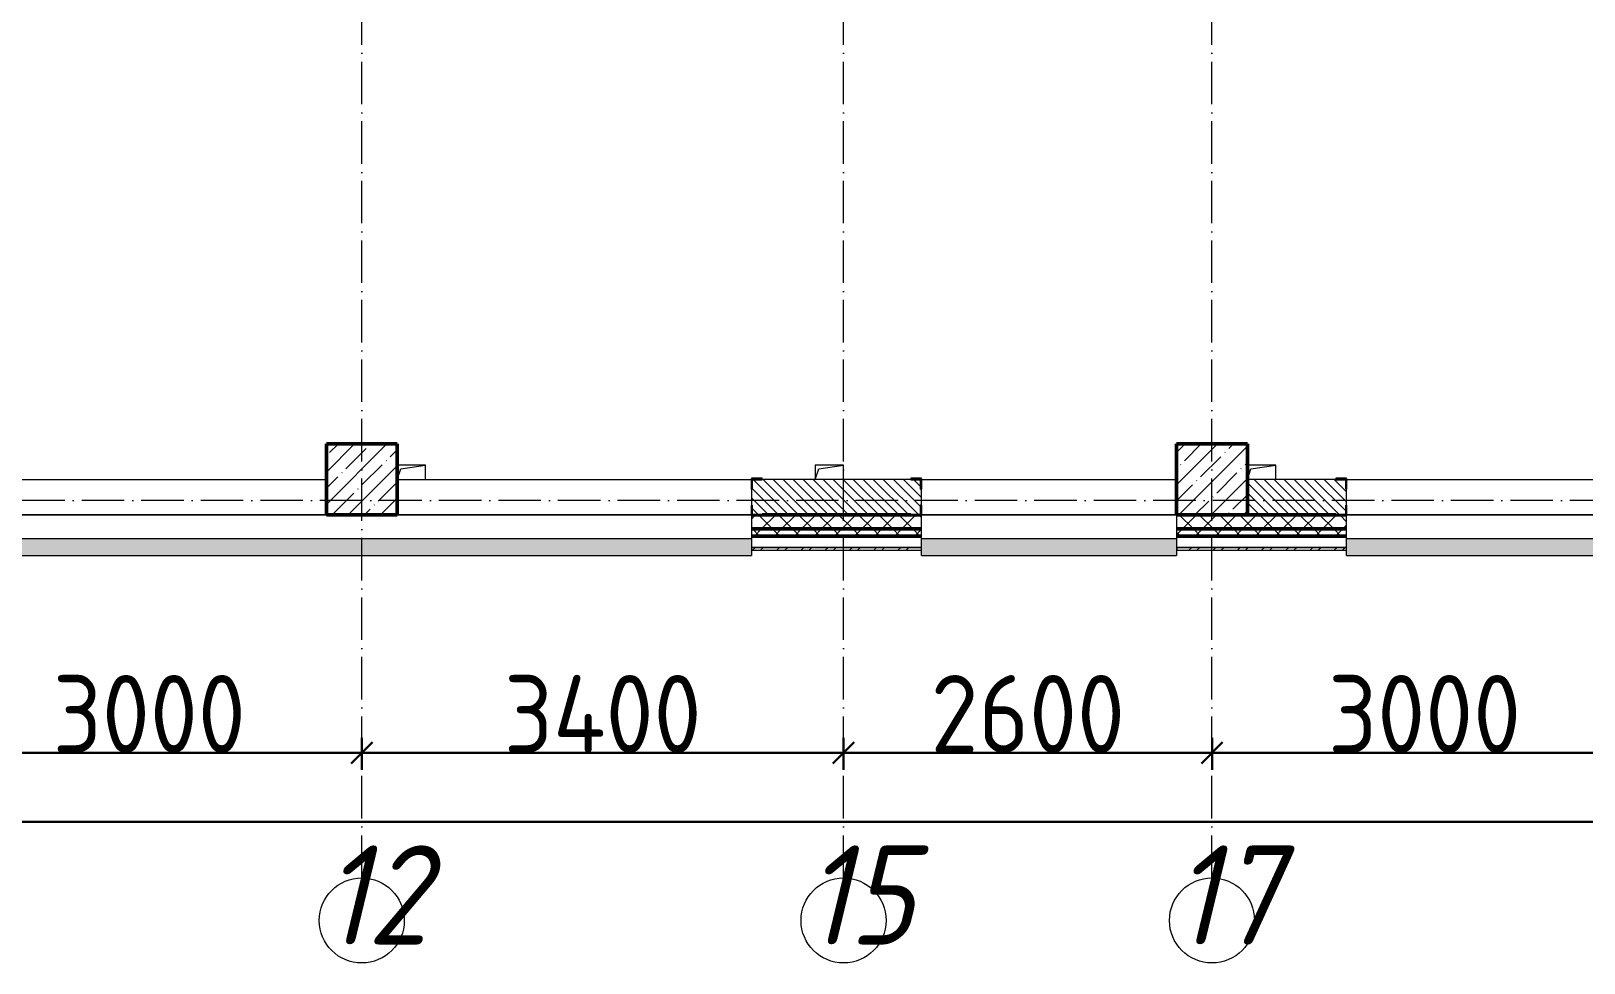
# Model space of a CAD drawing. Header units: millimetres. Extents: x -12989 to 629078, y -109036 to 555275.
# Drawn here: x 301487 to 312446, y -91946 to -85368 of the extents above; entities that cross this region are included whole.
import ezdxf

# ---------------------------------------------------------------- set-up
doc = ezdxf.new("R2010")
doc.units = ezdxf.units.MM
doc.linetypes.add('50_200_ШТРИХ_1Т_ш5_п1_п1_', pattern=[700, 500, -100, 0, -100])
for name, color, linetype, lineweight in [('4 -стяжа', 7, 'Continuous', 30), ('A-____-____-DIMS', 7, 'Continuous', 9), ('A-GENM-____-MCUT', 7, 'Continuous', 25), ('A-GENM-____-OTLN', 7, 'Continuous', 9), ('A-GENM-____-OTLN-1', 7, 'Continuous', 25), ('A-GLAZ-____-OTLN', 7, 'Continuous', 9), ('A-WALL-____-MCUT-2', 7, 'Continuous', 50), ('A-WALL-____-MCUT-3', 7, 'Continuous', 9), ('A-WALL-____-OTLN', 7, 'Continuous', 9), ('A-WALL-____-PATT-1', 7, 'Continuous', 9), ('A-WALL-FNSH-MCUT-1', 7, 'Continuous', 9), ('S-COLS-____-MCUT', 7, 'Continuous', 50), ('S-COLS-____-OTLN', 7, 'Continuous', 9), ('S-GRID-____-IDEN', 7, 'Continuous', 9), ('S-GRID-____-OTLN-1', 7, '50_200_ШТРИХ_1Т_ш5_п1_п1_', 9)]:
    doc.layers.add(name, color=color, linetype=linetype, lineweight=lineweight)
doc.layers.add('A-GLAZ-____-OTLN-1', color=7, linetype='Continuous', lineweight=9, true_color=0xc0c0c0)
doc.layers.get('4 -стяжа').off()
doc.styles.add('ISOCPEUR_I', font='isocpeui.ttf', dxfattribs={"width": 0.9, "height": 2.5})
doc.styles.add('ISOCPEUR_I_9', font='isocpeui.ttf', dxfattribs={"width": 0.9, "height": 250})
doc.styles.add('СПДС', font='isocpeur.ttf', dxfattribs={"width": 0.9})
doc.dimstyles.new('ISO-2_5_0_9К_БОЛЬШОЙ_ОСИ', dxfattribs={"dimscale": 304.8, "dimtxt": 248.995294, "dimasz": 0.492126, "dimexe": 0.393701, "dimexo": 0, "dimgap": 0, "dimtad": 1, "dimdec": 0, "dimzin": 0, "dimdsep": 46, "dimtxsty": 'ISOCPEUR_I_9', "dimblk1": 'OBLIQUE', "dimblk2": 'OBLIQUE', "dimsah": 1, "dimcen": 0.09, "dimdle": 0.393701, "dimazin": 0, "dimtfac": 1, "dimtdec": 4, "dimtix": 1, "dimtmove": 0, "dimatfit": 3, "dimfxl": 1, "dimtvp": 1, "dimtolj": 1, "dimtzin": 0, "dimarcsym": 2})
pattern_1 = [(45, (283770.71, -86863.46), (-70.71068, 70.71068), []), (135, (283770.71, -86863.46), (-70.71068, -70.71068), [])]
pattern_2 = [(135, (283770.707, -86863.456), (-35.35534, -35.35534), [])]

# ---------------------------------------------------------------- blocks, each defined once
blk = doc.blocks.new('BSC_Колонна _Прямоугольная - 500х500-V76-АР1_План отверстий 3 этажа в осях 1-64_А-ГГ')
at = {"layer": 'S-COLS-____-OTLN'}
h = blk.add_hatch(dxfattribs=at)
h.set_pattern_fill('FP_113', color=256, style=0, pattern_type=2)
h.set_pattern_definition([(45, (-20050, 1668.96), (-114.0493, 114.0493), []), (45, (-19935.95, 1668.96), (-114.0493, 114.0493), [201.613, -40.323, 3.353, -36.97])])
h.paths.add_polyline_path([(-250, -250), (250, -250), (250, 250), (-250, 250)], flags=0)
at = {"layer": 'S-COLS-____-MCUT'}
for p, q in [((250, 250), (-250, 250)), ((-250, 250), (-250, -250)), ((250, -250), (250, 250)), ((-250, -250), (250, -250))]:
    blk.add_line(p, q, dxfattribs=at)
blk = doc.blocks.new('BSC_Колонна _Прямоугольная - 500х500-V104-АР1_План отверстий 3 этажа в осях 1-64_А-ГГ')
at = {"layer": 'S-COLS-____-OTLN'}
h = blk.add_hatch(dxfattribs=at)
h.set_pattern_fill('FP_127', color=256, style=0, pattern_type=2)
h.set_pattern_definition([(45, (-26050, 1668.96), (-114.0493, 114.0493), []), (45, (-25935.95, 1668.96), (-114.0493, 114.0493), [201.613, -40.323, 3.353, -36.97])])
h.paths.add_polyline_path([(-250, -250), (250, -250), (250, 250), (-250, 250)], flags=0)
at = {"layer": 'S-COLS-____-MCUT'}
for p, q in [((250, 250), (-250, 250)), ((-250, 250), (-250, -250)), ((250, -250), (250, 250)), ((-250, -250), (250, -250))]:
    blk.add_line(p, q, dxfattribs=at)
blk = doc.blocks.new('Фахверк_СКБ_Уголок - 250_2700-27497298-АР1_План отверстий 3 этажа в осях 1-64_А-ГГ')
at = {"layer": 'A-GENM-____-MCUT'}
for p, q in [((200, 181), (125, 181)), ((125, 181), (125, 106)), ((131, 106), (131, 175)), ((131, 175), (200, 175)), ((200, 175), (200, 181)), ((125, 106), (131, 106)), ((131, -6), (125, -6)), ((125, -6), (125, -81)), ((125, -81), (200, -81)), ((131, -75), (131, -6)), ((200, -75), (131, -75)), ((200, -81), (200, -75))]:
    blk.add_line(p, q, dxfattribs=at)
blk = doc.blocks.new('AR_Отверстие прямоугольное _в плите_ - AR_Отверстие прямоугольное _в плите_-30510712-АР1_План отверстий 3 этажа в осях 1-64_А-ГГ')
at = {"layer": 'A-GENM-____-OTLN'}
for p, q in [((100, 50), (-100, 50)), ((-100, -50), (-75, 25)), ((-75, 25), (100, 50)), ((100, -50), (100, 50))]:
    blk.add_line(p, q, dxfattribs=at)
blk = doc.blocks.new('AR_Отверстие прямоугольное _в плите_ - AR_Отверстие прямоугольное _в плите_-V184-АР1_План отверстий 3 этажа в осях 1-64_А-ГГ')
at = {"layer": 'A-GENM-____-OTLN'}
for p, q in [((100, 50), (-100, 50)), ((-100, 50), (-100, -50)), ((-100, -50), (-75, 25)), ((-75, 25), (100, 50)), ((100, -50), (100, 50))]:
    blk.add_line(p, q, dxfattribs=at)
blk = doc.blocks.new('Отлив_СКБ - Отлив витража_120_НВФ-31885342-АР1_План отверстий 3 этажа в осях 1-64_А-ГГ')
at = {"layer": 'A-GLAZ-____-OTLN-1'}
for points in [[(7800, -2), (7800, 0), (0, 0), (0, -2), (6196, -2)], [(7800, -120), (7800, -2), (0, -2), (0, -120), (6196, -120)]]:
    blk.add_hatch(color=256, dxfattribs=at).paths.add_polyline_path(points, flags=0)
at = {"layer": 'A-GLAZ-____-OTLN'}
for p, q in [((0, 0), (7800, 0)), ((7800, -2), (0, -2)), ((0, -120), (0, -83)), ((7800, -83), (7800, -120)), ((0, -120), (7800, -120))]:
    blk.add_line(p, q, dxfattribs=at)
blk = doc.blocks.new('Отлив_СКБ - Отлив витража_120_НВФ-V214-АР1_План отверстий 3 этажа в осях 1-64_А-ГГ')
at = {"layer": 'A-GLAZ-____-OTLN-1'}
for points in [[(0, -2), (1800, -2), (1800, 0), (0, 0)], [(731, -120), (1800, -120), (1800, -2), (0, -2), (0, -120)]]:
    blk.add_hatch(color=256, dxfattribs=at).paths.add_polyline_path(points, flags=0)
at = {"layer": 'A-GLAZ-____-OTLN'}
for p, q in [((0, 0), (1800, 0)), ((1800, -2), (0, -2)), ((0, -120), (0, -83)), ((1800, -63), (1800, -120)), ((0, -120), (1800, -120))]:
    blk.add_line(p, q, dxfattribs=at)
blk = doc.blocks.new('Отлив_СКБ - Отлив витража_120_НВФ-31885687-АР1_План отверстий 3 этажа в осях 1-64_А-ГГ')
at = {"layer": 'A-GLAZ-____-OTLN-1'}
for points in [[(0, 0), (0, -2), (1800, -2), (1800, 0), (534, 0)], [(0, -2), (0, -120), (1800, -120), (1800, -2), (534, -2)]]:
    blk.add_hatch(color=256, dxfattribs=at).paths.add_polyline_path(points, flags=0)
at = {"layer": 'A-GLAZ-____-OTLN'}
for p, q in [((0, 0), (1800, 0)), ((1800, -2), (0, -2)), ((0, -120), (0, -83)), ((1800, -83), (1800, -120)), ((0, -120), (1800, -120))]:
    blk.add_line(p, q, dxfattribs=at)
blk = doc.blocks.new('Ось сетки - Круг_Ø6_00__ISO-2_5_0_9K_-25732049-АР1_План отверстий 3 этажа в осях 1-64_А-ГГ')
at = {"layer": 'S-GRID-____-IDEN'}
blk.add_circle((0, 0), 3, dxfattribs=at)
blk = doc.blocks.new('_Oblique')
at = {"color": 0, "linetype": 'ByBlock', "lineweight": -2}
blk.add_line((-0.5, -0.5), (0.5, 0.5), dxfattribs=at)
blk = doc.blocks.new('*D2911')
at = {"layer": 'A-____-____-DIMS', "color": 0, "lineweight": -2, "transparency": 16777216}
for p, q in [((300821, -90356), (300821, -90582)), ((303821, -90356), (303821, -90582)), ((300701, -90462), (303941, -90462))]:
    blk.add_line(p, q, dxfattribs=at)
at = {"layer": 'Defpoints', "color": 0, "transparency": 16777216}
for p in [(300821, -90356), (303821, -90356), (303821, -90462)]:
    blk.add_point(p, dxfattribs=at)
at = {"layer": 'A-____-____-DIMS', "color": 0, "lineweight": -2, "transparency": 16777216, "xscale": 150, "yscale": 150, "zscale": 150, "rotation": 180}
blk.add_blockref('_Oblique', (300821, -90462), dxfattribs=at)
at = {"layer": 'A-____-____-DIMS', "color": 0, "lineweight": -2, "transparency": 16777216, "xscale": 150, "yscale": 150, "zscale": 150}
blk.add_blockref('_Oblique', (303821, -90462), dxfattribs=at)
at = {"layer": 'A-____-____-DIMS', "color": 0, "transparency": 16777216, "insert": (302321, -90188), "char_height": 548.6, "attachment_point": 5, "style": 'СПДС'}
blk.add_mtext('\\A1;3000', dxfattribs=at)
blk = doc.blocks.new('*D2912')
at = {"layer": 'A-____-____-DIMS', "color": 0, "lineweight": -2, "transparency": 16777216}
for p, q in [((303821, -90356), (303821, -90582)), ((307221, -90356), (307221, -90582)), ((303701, -90462), (307341, -90462))]:
    blk.add_line(p, q, dxfattribs=at)
at = {"layer": 'Defpoints', "color": 0, "transparency": 16777216}
for p in [(303821, -90356), (307221, -90356), (307221, -90462)]:
    blk.add_point(p, dxfattribs=at)
at = {"layer": 'A-____-____-DIMS', "color": 0, "lineweight": -2, "transparency": 16777216, "xscale": 150, "yscale": 150, "zscale": 150, "rotation": 180}
blk.add_blockref('_Oblique', (303821, -90462), dxfattribs=at)
at = {"layer": 'A-____-____-DIMS', "color": 0, "lineweight": -2, "transparency": 16777216, "xscale": 150, "yscale": 150, "zscale": 150}
blk.add_blockref('_Oblique', (307221, -90462), dxfattribs=at)
at = {"layer": 'A-____-____-DIMS', "color": 0, "transparency": 16777216, "insert": (305521, -90188), "char_height": 548.6, "attachment_point": 5, "style": 'СПДС'}
blk.add_mtext('\\A1;3400', dxfattribs=at)
blk = doc.blocks.new('*D2913')
at = {"layer": 'A-____-____-DIMS', "color": 0, "lineweight": -2, "transparency": 16777216}
for p, q in [((307221, -90356), (307221, -90582)), ((309821, -90356), (309821, -90582)), ((307101, -90462), (309941, -90462))]:
    blk.add_line(p, q, dxfattribs=at)
at = {"layer": 'Defpoints', "color": 0, "transparency": 16777216}
for p in [(307221, -90356), (309821, -90356), (309821, -90462)]:
    blk.add_point(p, dxfattribs=at)
at = {"layer": 'A-____-____-DIMS', "color": 0, "lineweight": -2, "transparency": 16777216, "xscale": 150, "yscale": 150, "zscale": 150, "rotation": 180}
blk.add_blockref('_Oblique', (307221, -90462), dxfattribs=at)
at = {"layer": 'A-____-____-DIMS', "color": 0, "lineweight": -2, "transparency": 16777216, "xscale": 150, "yscale": 150, "zscale": 150}
blk.add_blockref('_Oblique', (309821, -90462), dxfattribs=at)
at = {"layer": 'A-____-____-DIMS', "color": 0, "transparency": 16777216, "insert": (308521, -90188), "char_height": 548.6, "attachment_point": 5, "style": 'СПДС'}
blk.add_mtext('\\A1;2600', dxfattribs=at)
blk = doc.blocks.new('*D2914')
at = {"layer": 'A-____-____-DIMS', "color": 0, "lineweight": -2, "transparency": 16777216}
for p, q in [((309821, -90356), (309821, -90582)), ((312821, -90356), (312821, -90582)), ((309701, -90462), (312941, -90462))]:
    blk.add_line(p, q, dxfattribs=at)
at = {"layer": 'Defpoints', "color": 0, "transparency": 16777216}
for p in [(309821, -90356), (312821, -90356), (312821, -90462)]:
    blk.add_point(p, dxfattribs=at)
at = {"layer": 'A-____-____-DIMS', "color": 0, "lineweight": -2, "transparency": 16777216, "xscale": 150, "yscale": 150, "zscale": 150, "rotation": 180}
blk.add_blockref('_Oblique', (309821, -90462), dxfattribs=at)
at = {"layer": 'A-____-____-DIMS', "color": 0, "lineweight": -2, "transparency": 16777216, "xscale": 150, "yscale": 150, "zscale": 150}
blk.add_blockref('_Oblique', (312821, -90462), dxfattribs=at)
at = {"layer": 'A-____-____-DIMS', "color": 0, "transparency": 16777216, "insert": (311321, -90188), "char_height": 548.6, "attachment_point": 5, "style": 'СПДС'}
blk.add_mtext('\\A1;3000', dxfattribs=at)
blk = doc.blocks.new('*D2935')
at = {"layer": 'A-____-____-DIMS', "color": 0, "lineweight": -2, "transparency": 16777216}
for p, q in [((281421, -90844), (281421, -91070)), ((384921, -90844), (384921, -91070)), ((281301, -90950), (385041, -90950))]:
    blk.add_line(p, q, dxfattribs=at)
at = {"layer": 'Defpoints', "color": 0, "transparency": 16777216}
for p in [(281421, -90844), (384921, -90844), (384921, -90950)]:
    blk.add_point(p, dxfattribs=at)
at = {"layer": 'A-____-____-DIMS', "color": 0, "lineweight": -2, "transparency": 16777216, "xscale": 150, "yscale": 150, "zscale": 150, "rotation": 180}
blk.add_blockref('_Oblique', (281421, -90950), dxfattribs=at)
at = {"layer": 'A-____-____-DIMS', "color": 0, "lineweight": -2, "transparency": 16777216, "xscale": 150, "yscale": 150, "zscale": 150}
blk.add_blockref('_Oblique', (384921, -90950), dxfattribs=at)
at = {"layer": 'A-____-____-DIMS', "color": 0, "transparency": 16777216, "insert": (333171, -90676), "char_height": 548.6, "attachment_point": 5, "style": 'СПДС'}
blk.add_mtext('\\A1;103500', dxfattribs=at)
blk = doc.blocks.new('3эт')
at = {"layer": 'S-GRID-____-OTLN-1', "color": 251, "ltscale": 0.6, "true_color": 0x636466}
for p, q in [((303820.7, -91346.1), (303820.7, -36982.5)), ((307220.7, -91346.1), (307220.7, -36982.5)), ((309820.7, -91346.1), (309820.7, -76712.9)), ((387845.1, -88682.4), (279101.9, -88682.4))]:
    blk.add_line(p, q, dxfattribs=at)
at = {"layer": 'S-GRID-____-IDEN', "char_height": 700, "width": 346.329, "attachment_point": 1, "style": 'ISOCPEUR_I'}
for s, insert in [('12', (303542.4, -91116.3)), ('15', (306942.4, -91116.3)), ('17', (309542.4, -91116.3))]:
    blk.add_mtext(s, dxfattribs=dict(at, insert=insert))
at = {"layer": 'A-____-____-DIMS'}
for base, p1, p2, override, picture, middle in [((303820.7, -90462), (300820.7, -90355.9), (303820.7, -90355.9), {"dimtxt": 1.8, "dimpost": '<>', "dimtxsty": 'СПДС', "dimfxl": 3000}, '*D2911', (302320.7, -90187.7)), ((307220.7, -90462), (303820.7, -90355.9), (307220.7, -90355.9), {"dimtxt": 1.8, "dimpost": '<>', "dimtxsty": 'СПДС', "dimfxl": 3400}, '*D2912', (305520.7, -90187.7)), ((309820.7, -90462), (307220.7, -90355.9), (309820.7, -90355.9), {"dimtxt": 1.8, "dimpost": '<>', "dimtxsty": 'СПДС', "dimfxl": 2600}, '*D2913', (308520.7, -90187.7)), ((312820.7, -90462), (309820.7, -90355.9), (312820.7, -90355.9), {"dimtxt": 1.8, "dimpost": '<>', "dimtxsty": 'СПДС', "dimfxl": 3000}, '*D2914', (311320.7, -90187.7)), ((384920.7, -90950.2), (281420.7, -90844.1), (384920.7, -90844.1), {"dimtxt": 1.8, "dimpost": '<>', "dimtxsty": 'СПДС', "dimfxl": 103500}, '*D2935', (333170.7, -90675.9))]:
    dim = blk.add_linear_dim(base=base, p1=p1, p2=p2, dimstyle='ISO-2_5_0_9К_БОЛЬШОЙ_ОСИ', override=override, dxfattribs=at)
    dim.commit()
    dim.dimension.update_dxf_attribs({"geometry": picture, "text_midpoint": middle})

msp = doc.modelspace()

# ---------------------------------------------------------------- hatches: boundary and pattern name
at = {"layer": 'A-WALL-____-PATT-1'}
h = msp.add_hatch(dxfattribs=at)
h.set_pattern_fill('FP_6', color=256, style=0, pattern_type=2)
h.set_pattern_definition(pattern_2)
h.paths.add_polyline_path([(307695.7074, -88782.4142), (307764.7074, -88782.4142), (307764.7074, -88713.4142), (307770.7074, -88713.4142), (307770.7074, -88601.4142), (307764.7074, -88601.4142), (307764.7074, -88532.4142), (306576.7074, -88532.4142), (306576.7074, -88601.4142), (306570.7074, -88601.4142), (306570.7074, -88713.4142), (306576.7074, -88713.4142), (306576.7074, -88782.4142), (306734.0663, -88782.4142)], flags=0)
h = msp.add_hatch(dxfattribs=at)
h.set_pattern_fill('FP_6', color=256, style=0, pattern_type=2)
h.set_pattern_definition(pattern_2)
h.paths.add_polyline_path([(310070.7074, -88782.4142), (310764.7074, -88782.4142), (310764.7074, -88713.4142), (310770.7074, -88713.4142), (310770.7074, -88601.4142), (310764.7074, -88601.4142), (310764.7074, -88532.4142), (310070.7074, -88532.4142)], flags=0)
h = msp.add_hatch(dxfattribs=at)
h.set_pattern_fill('FP_1', color=256, style=0, pattern_type=2)
h.set_pattern_definition(pattern_1)
h.paths.add_polyline_path([(384520.7074, -88882.4142), (385020.7074, -88882.4142), (385020.7074, -88782.4142), (375995.7074, -88782.4142), (375995.7074, -88788.4142), (375920.7074, -88788.4142), (375920.7074, -88882.4142), (384502.4949, -88882.4142)], flags=0)
h.paths.add_polyline_path([(373013.9771, -88882.4142), (374120.7074, -88882.4142), (374120.7074, -88788.4142), (374045.7074, -88788.4142), (374045.7074, -88782.4142), (366170.7074, -88782.4142), (366170.7074, -88882.4142), (372770.7074, -88882.4142)], flags=0)
h.paths.add_polyline_path([(365170.7074, -88882.4142), (365170.7074, -88782.4142), (364045.7074, -88782.4142), (364045.7074, -88788.4142), (363970.7074, -88788.4142), (363970.7074, -88882.4142), (365060.3878, -88882.4142)], flags=0)
h.paths.add_polyline_path([(362170.7074, -88882.4142), (362170.7074, -88788.4142), (362095.7074, -88788.4142), (362095.7074, -88782.4142), (361045.7074, -88782.4142), (361045.7074, -88788.4142), (360970.7074, -88788.4142), (360970.7074, -88882.4142), (361525.4592, -88882.4142)], flags=0)
h.paths.add_polyline_path([(359170.7074, -88882.4142), (359170.7074, -88782.4142), (358045.7074, -88782.4142), (358045.7074, -88788.4142), (357970.7074, -88788.4142), (357970.7074, -88882.4142), (358045.7074, -88882.4142)], flags=0)
h.paths.add_polyline_path([(354770.7074, -88882.4142), (356170.7074, -88882.4142), (356170.7074, -88782.4142), (354845.7074, -88782.4142), (354845.7074, -88788.4142), (354770.7074, -88788.4142)], flags=0)
h.paths.add_polyline_path([(352688.1377, -88882.4142), (352970.7074, -88882.4142), (352970.7074, -88788.4142), (352895.7074, -88788.4142), (352895.7074, -88782.4142), (351845.7074, -88782.4142), (351845.7074, -88788.4142), (351770.7074, -88788.4142), (351770.7074, -88882.4142), (351804.4056, -88882.4142)], flags=0)
h.paths.add_polyline_path([(349970.7074, -88882.4142), (349970.7074, -88782.4142), (348845.7074, -88782.4142), (348845.7074, -88788.4142), (348770.7074, -88788.4142), (348770.7074, -88882.4142), (348845.7074, -88882.4142)], flags=0)
h.paths.add_polyline_path([(346620.7074, -88882.4142), (346970.7074, -88882.4142), (346970.7074, -88788.4142), (346895.7074, -88788.4142), (346895.7074, -88782.4142), (345845.7074, -88782.4142), (345845.7074, -88788.4142), (345770.7074, -88788.4142), (345770.7074, -88882.4142), (346502.0127, -88882.4142)], flags=0)
h.paths.add_polyline_path([(343970.7074, -88882.4142), (343970.7074, -88788.4142), (343895.7074, -88788.4142), (343895.7074, -88782.4142), (342845.7074, -88782.4142), (342845.7074, -88788.4142), (342770.7074, -88788.4142), (342770.7074, -88882.4142), (343850.8163, -88882.4142)], flags=0)
h.paths.add_polyline_path([(340970.7074, -88882.4142), (340970.7074, -88788.4142), (340895.7074, -88788.4142), (340895.7074, -88782.4142), (339845.7074, -88782.4142), (339845.7074, -88788.4142), (339770.7074, -88788.4142), (339770.7074, -88882.4142), (340315.8877, -88882.4142)], flags=0)
h.paths.add_polyline_path([(336780.9592, -88882.4142), (337970.7074, -88882.4142), (337970.7074, -88788.4142), (337895.7074, -88788.4142), (337895.7074, -88782.4142), (336845.7074, -88782.4142), (336845.7074, -88788.4142), (336770.7074, -88788.4142), (336770.7074, -88882.4142), (336776.7074, -88882.4142)], flags=0)
h.paths.add_polyline_path([(333770.7074, -88882.4142), (334970.7074, -88882.4142), (334970.7074, -88788.4142), (334895.7074, -88788.4142), (334895.7074, -88782.4142), (333845.7074, -88782.4142), (333845.7074, -88788.4142), (333770.7074, -88788.4142)], flags=0)
h.paths.add_polyline_path([(328827.3699, -88882.4142), (328970.7074, -88882.4142), (328970.7074, -88788.4142), (328895.7074, -88788.4142), (328895.7074, -88782.4142), (327845.7074, -88782.4142), (327845.7074, -88788.4142), (327770.7074, -88788.4142), (327770.7074, -88882.4142), (328620.7074, -88882.4142)], flags=0)
h.paths.add_polyline_path([(325970.7074, -88882.4142), (325970.7074, -88788.4142), (325895.7074, -88788.4142), (325895.7074, -88782.4142), (324845.7074, -88782.4142), (324845.7074, -88788.4142), (324770.7074, -88788.4142), (324770.7074, -88882.4142), (325964.7074, -88882.4142)], flags=0)
h.paths.add_polyline_path([(322641.2449, -88882.4142), (322970.7074, -88882.4142), (322970.7074, -88788.4142), (322895.7074, -88787.7713), (322895.7074, -88782.4142), (321570.7074, -88782.4142), (321570.7074, -88882.4142)], flags=0)
h.paths.add_polyline_path([(319106.3163, -88882.4142), (319770.7074, -88882.4142), (319770.7074, -88788.4142), (319695.7074, -88788.4142), (319695.7074, -88782.4142), (318570.7074, -88782.4142), (318570.7074, -88882.4142)], flags=0)
h.paths.add_polyline_path([(316770.7074, -88882.4142), (316770.7074, -88788.4142), (316695.7074, -88788.4142), (316695.7074, -88782.4142), (315645.7074, -88782.4142), (315645.7074, -88788.4142), (315570.7074, -88788.4142), (315571.3877, -88882.4142), (316764.7074, -88882.4142)], flags=0)
h.paths.add_polyline_path([(313770.7074, -88882.4142), (313770.7074, -88788.4142), (313695.7074, -88788.4142), (313695.7074, -88782.4142), (312570.7074, -88782.4142), (312570.7074, -88882.4142), (312920.1913, -88882.4142)], flags=0)
h.paths.add_polyline_path([(310770.7074, -88882.4142), (310770.7074, -88788.4142), (310695.7074, -88788.4142), (310695.7074, -88782.4142), (309570.7074, -88782.4142), (309570.7074, -88882.4142), (310268.9948, -88882.4142)], flags=0)
h.paths.add_polyline_path([(307770.7074, -88882.4142), (307770.7074, -88788.4142), (307695.7074, -88788.4142), (307695.7074, -88782.4142), (306645.7074, -88782.4142), (306645.7074, -88788.4142), (306570.7074, -88788.4142), (306570.7074, -88882.4142), (306734.0663, -88882.4142)], flags=0)
h.paths.add_polyline_path([(297896.7448, -88882.4142), (298770.7074, -88882.4142), (298770.7074, -88788.4142), (298695.7074, -88788.4142), (298695.7074, -88782.4142), (297645.7074, -88782.4142), (297645.7074, -88788.4142), (297570.7074, -88788.4142), (297570.7074, -88882.4142)], flags=0)
h.paths.add_polyline_path([(296129.2805, -88882.4142), (296570.7074, -88882.4142), (296570.7074, -88788.4142), (296495.7074, -88788.4142), (296495.7074, -88782.4142), (291245.7074, -88782.4142), (291245.7074, -88788.4142), (291170.7074, -88788.4142), (291170.7074, -88882.4142), (294670.7074, -88882.4142)], flags=0)
h.paths.add_polyline_path([(289059.4234, -88882.4142), (290170.7074, -88882.4142), (290170.7074, -88788.4142), (290095.7074, -88788.4142), (290095.7074, -88782.4142), (281320.7074, -88782.4142), (281320.7074, -88882.4142), (287291.9591, -88882.4142)], flags=0)
h = msp.add_hatch(dxfattribs=at)
h.set_pattern_fill('FP_1', color=256, style=0, pattern_type=2)
h.set_pattern_definition(pattern_1)
h.paths.add_polyline_path([(385020.7074, -88932.4142), (385120.7074, -88932.4142), (385120.7074, -88882.4142), (375920.7074, -88882.4142), (375920.7074, -88932.4142), (384502.4949, -88932.4142)], flags=0)
h.paths.add_polyline_path([(373013.9771, -88932.4142), (374120.7074, -88932.4142), (374120.7074, -88882.4142), (366170.7074, -88882.4142), (366170.7074, -88932.4142), (372130.2449, -88932.4142)], flags=0)
h.paths.add_polyline_path([(365060.3878, -88932.4142), (365170.7074, -88932.4142), (365170.7074, -88882.4142), (363970.7074, -88882.4142), (363970.7074, -88932.4142), (364176.6556, -88932.4142)], flags=0)
h.paths.add_polyline_path([(360970.7074, -88932.4142), (362170.7074, -88932.4142), (362170.7074, -88882.4142), (360970.7074, -88882.4142)], flags=0)
h.paths.add_polyline_path([(357990.5306, -88932.4142), (359170.7074, -88932.4142), (359170.7074, -88882.4142), (357970.7074, -88882.4142), (357970.7074, -88932.4142)], flags=0)
h.paths.add_polyline_path([(356170.7074, -88932.4142), (356170.7074, -88882.4142), (354770.7074, -88882.4142), (354770.7074, -88932.4142), (355339.3342, -88932.4142)], flags=0)
h.paths.add_polyline_path([(352970.7074, -88932.4142), (352970.7074, -88882.4142), (351770.7074, -88882.4142), (351770.7074, -88932.4142), (352688.1377, -88932.4142)], flags=0)
h.paths.add_polyline_path([(349970.7074, -88932.4142), (349970.7074, -88882.4142), (348770.7074, -88882.4142), (348770.7074, -88932.4142)], flags=0)
h.paths.add_polyline_path([(346970.7074, -88932.4142), (346970.7074, -88882.4142), (345770.7074, -88882.4142), (345770.7074, -88932.4142), (346502.0127, -88932.4142)], flags=0)
h.paths.add_polyline_path([(342770.7074, -88932.4142), (343970.7074, -88932.4142), (343970.7074, -88882.4142), (342770.7074, -88882.4142)], flags=0)
h.paths.add_polyline_path([(339770.7074, -88932.4142), (340970.7074, -88932.4142), (340970.7074, -88882.4142), (339770.7074, -88882.4142)], flags=0)
h.paths.add_polyline_path([(336780.9592, -88932.4142), (337970.7074, -88932.4142), (337970.7074, -88882.4142), (336770.7074, -88882.4142), (336770.7074, -88932.4142)], flags=0)
h.paths.add_polyline_path([(334970.7074, -88932.4142), (334970.7074, -88882.4142), (333770.7074, -88882.4142), (333770.7074, -88932.4142), (334129.7627, -88932.4142)], flags=0)
h.paths.add_polyline_path([(328827.3699, -88932.4142), (328970.7074, -88932.4142), (328970.7074, -88882.4142), (327770.7074, -88882.4142), (327770.7074, -88932.4142), (327943.6377, -88932.4142)], flags=0)
h.paths.add_polyline_path([(325970.7074, -88932.4142), (325970.7074, -88882.4142), (324770.7074, -88882.4142), (324770.7074, -88932.4142), (325292.4413, -88932.4142)], flags=0)
h.paths.add_polyline_path([(322641.2449, -88932.4142), (322970.7074, -88932.4142), (322970.7074, -88882.4142), (321570.7074, -88882.4142), (321570.7074, -88932.4142)], flags=0)
h.paths.add_polyline_path([(319770.7074, -88932.4142), (319770.7074, -88882.4142), (318570.7074, -88882.4142), (318570.7074, -88932.4142), (319106.3163, -88932.4142)], flags=0)
h.paths.add_polyline_path([(316770.7074, -88932.4142), (316770.7074, -88882.4142), (315570.7074, -88882.4142), (315571.3877, -88932.4142)], flags=0)
h.paths.add_polyline_path([(313770.7074, -88932.4142), (313770.7074, -88882.4142), (312570.7074, -88882.4142), (312570.7074, -88932.4142), (312920.1913, -88932.4142)], flags=0)
h.paths.add_polyline_path([(310770.7074, -88932.4142), (310770.7074, -88882.4142), (309570.7074, -88882.4142), (309570.7074, -88932.4142), (310268.9948, -88932.4142)], flags=0)
h.paths.add_polyline_path([(306734.0663, -88932.4142), (307770.7074, -88932.4142), (307770.7074, -88882.4142), (306570.7074, -88882.4142), (306570.7074, -88932.4142)], flags=0)
h.paths.add_polyline_path([(297570.7074, -88932.4142), (298770.7074, -88932.4142), (298770.7074, -88882.4142), (297570.7074, -88882.4142)], flags=0)
h.paths.add_polyline_path([(296570.7074, -88932.4142), (296570.7074, -88882.4142), (291170.7074, -88882.4142), (291170.7074, -88932.4142), (296129.2805, -88932.4142)], flags=0)
h.paths.add_polyline_path([(289943.1555, -88932.4142), (290170.7074, -88932.4142), (290170.7074, -88882.4142), (281220.7074, -88882.4142), (281220.7074, -88932.4142), (289059.4234, -88932.4142)], flags=0)
h = msp.add_hatch(dxfattribs=at)
h.set_pattern_fill('FP_3', color=256, style=0, pattern_type=2)
h.set_pattern_definition([(45, (283770.71, -86863.46), (-85.5366, 85.5366), []), (45, (283827.73, -86863.46), (-85.5366, 85.5366), [])])
h.paths.add_polyline_path([(322085.7074, -89032.4142), (322085.7074, -89012.4142), (321571.7074, -89012.4142), (321571.7074, -89032.4142)], flags=0)
h.paths.add_polyline_path([(319770.7074, -89032.4142), (319770.7074, -89012.4142), (318570.7074, -89012.4142), (318570.7074, -89032.4142), (319106.3163, -89032.4142)], flags=0)
h.paths.add_polyline_path([(316770.7074, -89032.4142), (316770.7074, -89012.4142), (315571.7074, -89012.4142), (315571.7074, -89032.4142)], flags=0)
h.paths.add_polyline_path([(313770.7074, -89032.4142), (313770.7074, -89012.4142), (312570.7074, -89012.4142), (312570.7074, -89032.4142), (312920.1913, -89032.4142)], flags=0)
h.paths.add_polyline_path([(310268.9948, -89032.4142), (310770.7074, -89032.4142), (310770.7074, -89012.4142), (309571.7074, -89012.4142), (309571.7074, -89032.4142)], flags=0)
h.paths.add_polyline_path([(307770.7074, -89032.4142), (307770.7074, -89012.4142), (306570.7074, -89012.4142), (306570.7074, -89032.4142), (306734.0663, -89032.4142)], flags=0)
h.paths.add_polyline_path([(297896.7448, -89032.4142), (298770.7074, -89032.4142), (298770.7074, -89012.4142), (297570.7074, -89012.4142), (297570.7074, -89032.4142)], flags=0)
h.paths.add_polyline_path([(296570.7074, -89032.4142), (296570.7074, -89012.4142), (291170.7074, -89012.4142), (291170.7074, -89032.4142), (296129.2805, -89032.4142)], flags=0)
h.paths.add_polyline_path([(289943.1555, -89032.4142), (290170.7074, -89032.4142), (290170.7074, -89012.4142), (281090.7074, -89012.4142), (281090.7074, -89032.4142), (289059.4234, -89032.4142)], flags=0)

# ---------------------------------------------------------------- linework, layer by layer
at = {"layer": 'A-WALL-____-MCUT-2'}
for p, q in [((307695.7074, -88782.4142), (306645.7074, -88782.4142)), ((306645.7074, -88782.4142), (307695.7074, -88782.4142)), ((310695.7074, -88782.4142), (310070.7074, -88782.4142)), ((310070.7074, -88782.4142), (310695.7074, -88782.4142)), ((306570.7074, -88882.4142), (307770.7074, -88882.4142)), ((306570.7074, -88932.4142), (307770.7074, -88932.4142)), ((309570.7074, -88882.4142), (310770.7074, -88882.4142)), ((309570.7074, -88932.4142), (310770.7074, -88932.4142))]:
    msp.add_line(p, q, dxfattribs=at)
at = {"layer": 'A-WALL-____-MCUT-3'}
for p, q in [((307695.7074, -88532.4142), (306645.7074, -88532.4142)), ((310695.7074, -88532.4142), (310070.7074, -88532.4142)), ((306570.7074, -88601.4142), (306570.7074, -88713.4142)), ((307770.7074, -88713.4142), (307770.7074, -88601.4142)), ((310770.7074, -88713.4142), (310770.7074, -88601.4142)), ((306570.7074, -88788.4142), (306570.7074, -89012.4142)), ((307770.7074, -89012.4142), (307770.7074, -88788.4142)), ((309570.7074, -88782.4142), (309570.7074, -89012.4142)), ((310770.7074, -89012.4142), (310770.7074, -88788.4142)), ((306570.7074, -89012.4142), (307770.7074, -89012.4142)), ((309570.7074, -89012.4142), (310770.7074, -89012.4142))]:
    msp.add_line(p, q, dxfattribs=at)
at = {"layer": 'A-WALL-____-OTLN'}
for p, q in [((301070.7074, -88532.4142), (303570.7074, -88532.4142)), ((304070.7074, -88532.4142), (306570.7074, -88532.4142)), ((307770.7074, -88532.4142), (309570.7074, -88532.4142)), ((310770.7074, -88532.4142), (312570.7074, -88532.4142)), ((301070.7074, -88782.4142), (303570.7074, -88782.4142)), ((303570.7074, -88782.4142), (301070.7074, -88782.4142)), ((304070.7074, -88782.4142), (306570.7074, -88782.4142)), ((306570.7074, -88782.4142), (304070.7074, -88782.4142)), ((307770.7074, -88782.4142), (309570.7074, -88782.4142)), ((309570.7074, -88782.4142), (307770.7074, -88782.4142)), ((310770.7074, -88782.4142), (312570.7074, -88782.4142)), ((312570.7074, -88782.4142), (310770.7074, -88782.4142))]:
    msp.add_line(p, q, dxfattribs=at)
at = {"layer": 'A-WALL-FNSH-MCUT-1'}
for p, q in [((307770.7074, -89012.4142), (306570.7074, -89012.4142)), ((306570.7074, -89012.4142), (306570.7074, -89032.4142)), ((306570.7074, -89032.4142), (307770.7074, -89032.4142)), ((307770.7074, -89032.4142), (307770.7074, -89012.4142)), ((310770.7074, -89012.4142), (309571.7074, -89012.4142)), ((309571.7074, -89012.4142), (309571.7074, -89032.4142)), ((309571.7074, -89032.4142), (310770.7074, -89032.4142)), ((310770.7074, -89032.4142), (310770.7074, -89012.4142))]:
    msp.add_line(p, q, dxfattribs=at)

# ---------------------------------------------------------------- block references
at = {"layer": '4 -стяжа'}
msp.add_blockref('3эт', (0, 0), dxfattribs=at)
at = {"layer": 'A-GENM-____-OTLN'}
for name, p in [('AR_Отверстие прямоугольное _в плите_ - AR_Отверстие прямоугольное _в плите_-30510712-АР1_План отверстий 3 этажа в осях 1-64_А-ГГ', (304170.7074, -88482.4142)), ('AR_Отверстие прямоугольное _в плите_ - AR_Отверстие прямоугольное _в плите_-V184-АР1_План отверстий 3 этажа в осях 1-64_А-ГГ', (307120.7074, -88482.4142)), ('AR_Отверстие прямоугольное _в плите_ - AR_Отверстие прямоугольное _в плите_-30510712-АР1_План отверстий 3 этажа в осях 1-64_А-ГГ', (310170.7074, -88482.4142))]:
    msp.add_blockref(name, p, dxfattribs=at)
at = {"layer": 'A-GENM-____-OTLN-1'}
msp.add_blockref('Фахверк_СКБ_Уголок - 250_2700-27497298-АР1_План отверстий 3 этажа в осях 1-64_А-ГГ', (306445.7074, -88707.4142), dxfattribs=at)
at = {"layer": 'A-GENM-____-OTLN-1', "rotation": 180}
for p in [(307895.7074, -88607.4142), (310895.7074, -88607.4142)]:
    msp.add_blockref('Фахверк_СКБ_Уголок - 250_2700-27497298-АР1_План отверстий 3 этажа в осях 1-64_А-ГГ', p, dxfattribs=at)
at = {"layer": 'A-GLAZ-____-OTLN'}
for name, p in [('Отлив_СКБ - Отлив витража_120_НВФ-31885342-АР1_План отверстий 3 этажа в осях 1-64_А-ГГ', (298770.7074, -88949.4142)), ('Отлив_СКБ - Отлив витража_120_НВФ-V214-АР1_План отверстий 3 этажа в осях 1-64_А-ГГ', (307770.7074, -88949.4142)), ('Отлив_СКБ - Отлив витража_120_НВФ-31885687-АР1_План отверстий 3 этажа в осях 1-64_А-ГГ', (310770.7074, -88949.4142))]:
    msp.add_blockref(name, p, dxfattribs=at)
at = {"layer": 'S-COLS-____-OTLN'}
for name, p in [('BSC_Колонна _Прямоугольная - 500х500-V76-АР1_План отверстий 3 этажа в осях 1-64_А-ГГ', (303820.7074, -88532.4142)), ('BSC_Колонна _Прямоугольная - 500х500-V104-АР1_План отверстий 3 этажа в осях 1-64_А-ГГ', (309820.7074, -88532.4142))]:
    msp.add_blockref(name, p, dxfattribs=at)
at = {"layer": 'S-GRID-____-IDEN', "xscale": 99.99999999999993, "yscale": 99.99999999999993, "zscale": 99.99999999999993}
for p in [(303820.7074, -91646.0625), (307220.7074, -91646.0625), (309820.7074, -91646.0625)]:
    msp.add_blockref('Ось сетки - Круг_Ø6_00__ISO-2_5_0_9K_-25732049-АР1_План отверстий 3 этажа в осях 1-64_А-ГГ', p, dxfattribs=at)

doc.saveas('drawing.dxf')
